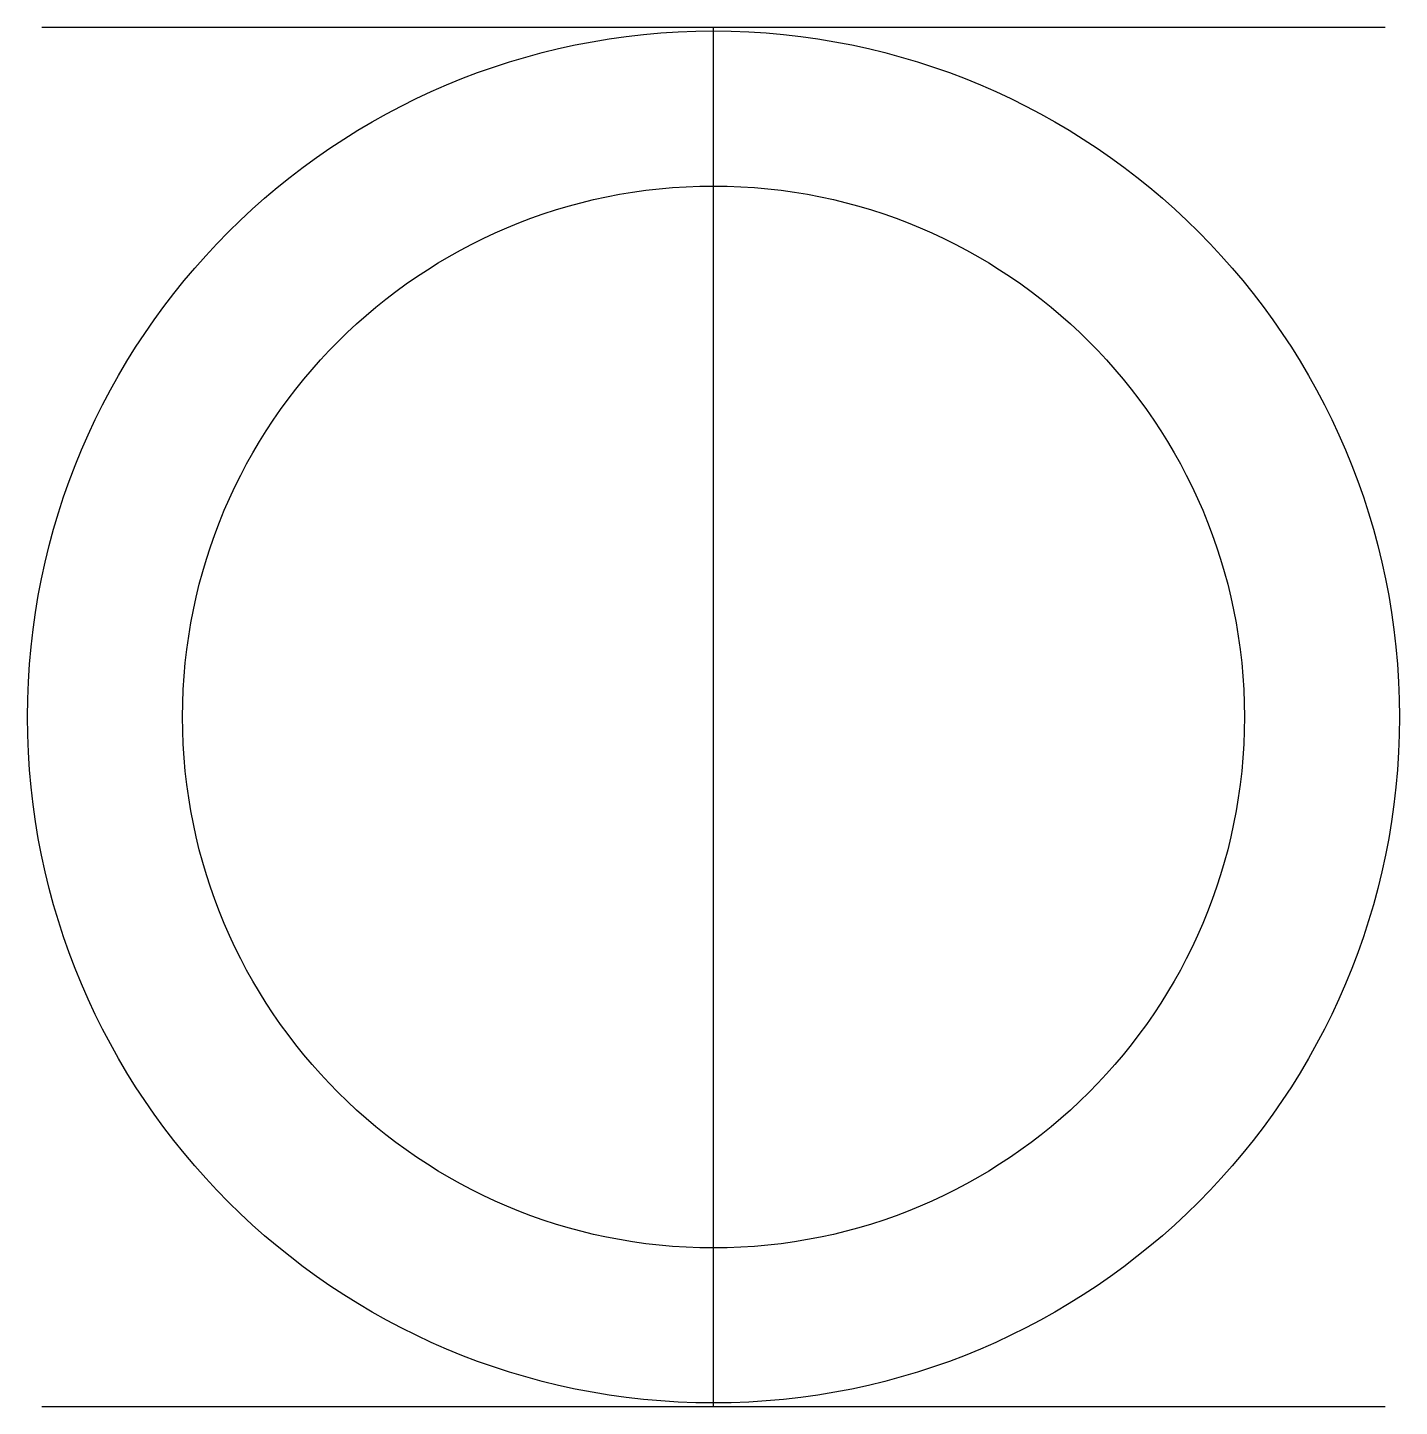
# Model space of a CAD drawing. Header units: millimetres. Extents: x -13.3 to 13.3, y 0 to 26.7.
import ezdxf

# ---------------------------------------------------------------- set-up
doc = ezdxf.new("R2010")
doc.units = ezdxf.units.MM
doc.layers.get('0').update_dxf_attribs({"linetype": 'CONTINUOUS'})

msp = doc.modelspace()

# ---------------------------------------------------------------- linework, layer by layer
for p, q in [((13, 26.683), (-13, 26.683)), ((0, 0), (0, 26.683)), ((-13, 0), (13, 0))]:
    msp.add_line(p, q)
for radius in [13.275, 10.275]:
    msp.add_circle((0, 13.342), radius)

doc.saveas('drawing.dxf')
